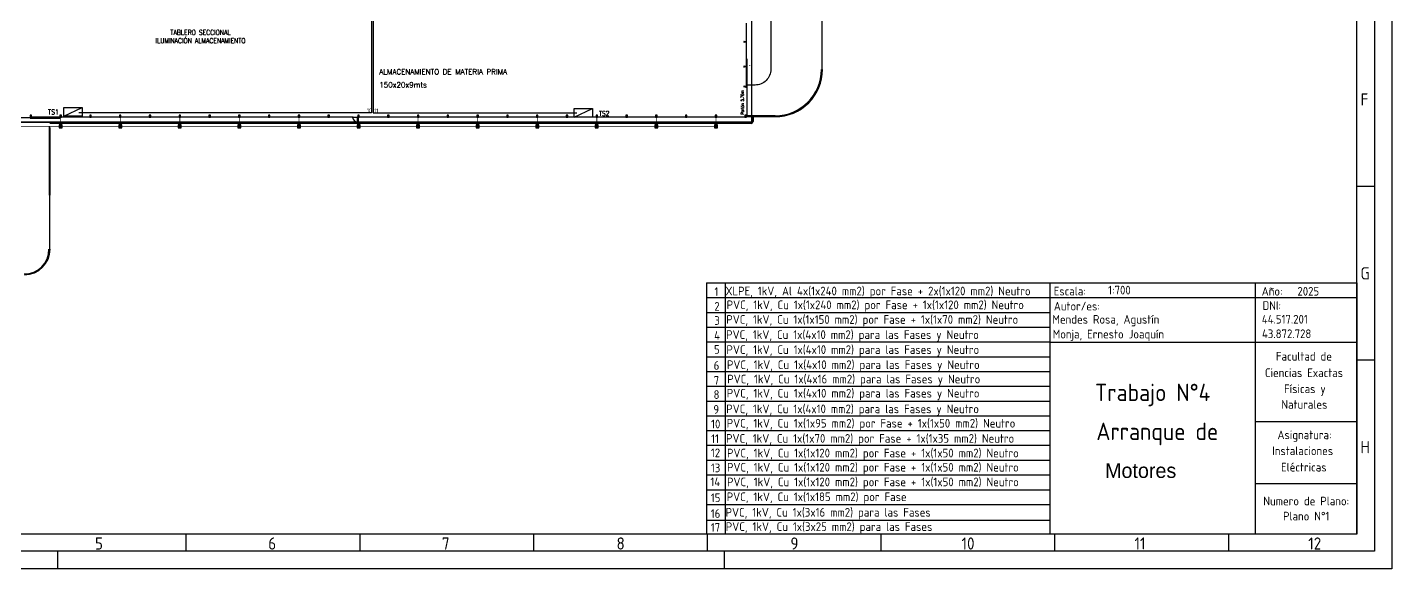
# Model space of a CAD drawing. Header units: millimetres. Extents: x 6770 to 7364, y 89910 to 90330.
# Drawn here: x 6971.3 to 7364, y 89910 to 90065.7 of the extents above; entities that cross this region are included whole.
import ezdxf
from ezdxf.enums import TextEntityAlignment as Align

# ---------------------------------------------------------------- set-up
doc = ezdxf.new("R2010")
doc.units = ezdxf.units.MM
doc.header["$LTSCALE"] = 10
for name, color, linetype in [('025', 1, 'Continuous'), ('035', 5, 'Continuous'), ('05', 6, 'Continuous'), ('07', 7, 'Continuous'), ('A-MUROS', 10, 'Continuous'), ('ELECTRICIDAD', 6, 'Continuous'), ('GRN_10.0mm^2', 3, 'Continuous'), ('TEXTO', 3, 'Continuous')]:
    doc.layers.add(name, color=color, linetype=linetype)
doc.styles.add('ESTILONOR', font='romand.shx')
doc.styles.add('ISO Proportional', font='isocp.shx')
doc.styles.add('MM-TITULO 200', font='romans.shx', dxfattribs={"width": 0.8, "height": 1000})
doc.styles.add('SIMPLEX', font='simplex')

# ---------------------------------------------------------------- blocks, each defined once
blk = doc.blocks.new('DIN_border_a2')
at = {"layer": '035'}
for p, q in [((584, 10), (584, 410)), ((589, 109.96), (584.02, 109.96)), ((589, 59.96), (584.02, 59.96)), ((10, 10), (584, 10)), ((247, 10), (247, 5)), ((297, 10), (297, 5)), ((347, 10), (347, 5)), ((397, 10), (397, 5)), ((447, 10), (447, 5)), ((497, 10), (497, 5)), ((547, 10), (547, 5)), ((210, 5), (210, 0)), ((402, 0), (402, 5))]:
    blk.add_line(p, q, dxfattribs=at)
blk.add_lwpolyline([(0, 420), (594, 420), (594, 0), (0, 0)], close=True, dxfattribs=at)
at = {"layer": '07'}
blk.add_lwpolyline([(5, 415), (589, 415), (589, 5), (5, 5)], close=True, dxfattribs=at)
at = {"layer": '035', "style": 'ISO Proportional'}
for s, p in [('F', (585.02, 133.22)), ('G', (585.02, 83.22)), ('H', (585.02, 33.22)), ('5', (220.84, 5.5)), ('6', (270.69, 5.5)), ('7', (320.67, 5.5)), ('8', (370.92, 5.5)), ('9', (420.96, 5.5)), ('10', (470.22, 5.5)), ('11', (519.99, 5.5)), ('12', (569.99, 5.5))]:
    blk.add_text(s, height=3.5, dxfattribs=at).set_placement(p)
blk = doc.blocks.new('DIN_tblock_a2')
at = {"layer": '035'}
for p, q in [((-187.22, 55.25), (0, 55.25)), ((-187.22, 51), (-88.4, 51)), ((-187.2, 46.75), (-88.4, 46.75)), ((-187.2, 42.5), (-88.4, 42.5)), ((-187.2, 38.25), (-88.4, 38.25)), ((-187.2, 34), (-88.4, 34)), ((-187.2, 29.75), (-88.4, 29.75)), ((-187.2, 25.5), (-88.4, 25.5)), ((-187.2, 21.25), (-88.4, 21.25)), ((-187.2, 17), (-88.4, 17)), ((-29.36, 19.6), (-0.05, 19.6)), ((-187.2, 12.75), (-88.4, 12.75)), ((-187.2, 8.5), (-88.42, 8.5)), ((-187.2, 4.25), (-88.4, 4.25)), ((-29.19, 1.74), (0.09, 1.74)), ((-187.2, -0.06), (-88.4, -0.06)), ((-187.15, -4.31), (-88.35, -4.31)), ((-187.16, -8.79), (-88.36, -8.79))]:
    blk.add_line(p, q, dxfattribs=at)
at = {"layer": '07'}
for p, q in [((-187.2, 59.5), (-187.2, -12.75)), ((-187.2, 59.5), (0, 59.5)), ((-181.86, 59.5), (-181.86, -12.69)), ((-88.4, 59.5), (-88.4, -12.8)), ((-29.29, 59.5), (-29.29, -12.75)), ((0, 59.5), (0, -12.82)), ((-88.4, 42.46), (0, 42.46)), ((-187.2, -12.75), (0, -12.75))]:
    blk.add_line(p, q, dxfattribs=at)
at = {"layer": '025', "style": 'ISO Proportional'}
for s, p in [('1', (-184.9, 55.7)), ('XLPE, 1kV, Al 4x(1x240 mm2) por Fase + 2x(1x120 mm2) Neutro', (-181.73, 55.89)), ('Escala:', (-87.27, 55.86)), ('Año:   2025', (-27.41, 55.82)), ('2', (-184.93, 51.46)), ('PVC, 1kV, Cu 1x(1x240 mm2) por Fase + 1x(1x120 mm2) Neutro', (-181.39, 51.92)), ('Autor/es:', (-87.24, 51.54)), ('DNI:', (-27.17, 51.71)), ('3', (-184.93, 47.4)), ('PVC, 1kV, Cu 1x(1x150 mm2) por Fase + 1x(1x70 mm2) Neutro', (-181.49, 47.7)), ('4', (-184.99, 43.16)), ('PVC, 1kV, Cu 1x(4x10 mm2) para las Fases y Neutro', (-181.53, 43.34)), ('5', (-185.02, 39.09)), ('PVC, 1kV, Cu 1x(4x10 mm2) para las Fases y Neutro', (-181.44, 39.03)), ('Facultad de', (-23.32, 37.11)), ('6', (-185.12, 34.49)), ('PVC, 1kV, Cu 1x(4x10 mm2) para las Fases y Neutro', (-181.3, 34.7)), ('7', (-185.12, 30.16)), ('PVC, 1kV, Cu 1x(4x16 mm2) para las Fases y Neutro', (-181.21, 30.57)), ('Ciencias Exactas', (-26.49, 32.39)), ('8', (-185.15, 26.09)), ('PVC, 1kV, Cu 1x(4x10 mm2) para las Fases y Neutro', (-181.36, 26.49)), ('Físicas y', (-20.98, 27.76)), ('9', (-185.21, 21.82)), ('PVC, 1kV, Cu 1x(4x10 mm2) para las Fases y Neutro', (-181.5, 21.98)), ('Naturales', (-21.76, 23.26)), ('10', (-185.87, 17.64)), ('PVC, 1kV, Cu 1x(1x95 mm2) por Fase + 1x(1x50 mm2) Neutro', (-181.37, 17.85)), ('11', (-185.85, 13.4)), ('PVC, 1kV, Cu 1x(1x70 mm2) por Fase + 1x(1x35 mm2) Neutro', (-181.56, 13.49)), ('Asignatura:', (-22.87, 14.52)), ('12', (-185.92, 9.33)), ('PVC, 1kV, Cu 1x(1x120 mm2) por Fase + 1x(1x50 mm2) Neutro', (-181.29, 9.28)), ('Instalaciones', (-24.37, 9.93)), ('PVC, 1kV, Cu 1x(1x120 mm2) por Fase + 1x(1x50 mm2) Neutro', (-181.29, 5.19)), ('13', (-185.92, 5)), ('Eléctricas', (-21.85, 5.22)), ('14', (-186.07, 1.01)), ('PVC, 1kV, Cu 1x(1x120 mm2) por Fase + 1x(1x50 mm2) Neutro', (-181.28, 0.97)), ('15', (-185.95, -3.57)), ('PVC, 1kV, Cu 1x(1x185 mm2) por Fase', (-181.37, -3.31)), ('Numero de Plano:', (-26.95, -4.52)), ('16', (-185.96, -8.12)), ('PVC, 1kV, Cu 1x(3x16 mm2) para las Fases', (-181.69, -7.77)), ('Plano N°1', (-21.27, -8.87)), ('17', (-185.96, -12.12)), ('PVC, 1kV, Cu 1x(3x25 mm2) para las Fases', (-181.64, -11.89))]:
    blk.add_text(s, height=2.5, dxfattribs=at).set_placement(p)
at = {"layer": '05', "style": 'ISO Proportional'}
blk.add_attdef('NUMERODELTP', text='', height=5, dxfattribs=at).set_placement((-58.83, 23.9), align=Align.MIDDLE)
at = {"layer": '05', "lineweight": 30, "flags": 104}
blk.add_attdef('NOMBREDELTP', text='', height=5, dxfattribs=at).set_placement((-59.58, 16.4), align=Align.TOP_CENTER)
at = {"layer": '05', "style": 'ISO Proportional', "flags": 1}
blk.add_attdef('NOMBREDELTP2', text='', height=5, dxfattribs=at).set_placement((-58.83, 3.9), align=Align.MIDDLE)
blk = doc.blocks.new('COL-METALICA')
for points in [[(0, -0.09), (0.008, -0.09), (0.008, 0.09), (0, 0.09)], [(0.292, 0.003), (0.292, -0.003), (0.008, -0.003), (0.008, 0.003)], [(0.3, -0.09), (0.292, -0.09), (0.292, 0.09), (0.3, 0.09)]]:
    blk.add_lwpolyline(points, close=True)
blk = doc.blocks.new('pta-escape')
for p, q in [((1.03, 0.01), (0.07, 0.01)), ((1.06, -0.13), (1.06, 0))]:
    blk.add_line(p, q)
for points in [[(0, -0.13), (0, -0.14), (0.03, -0.14), (0.03, -0.04), (0.04, -0.04), (0.04, -0.03), (0.03, -0.03), (0.03, 0.01), (0, 0.01), (0, 0)], [(1.06, -0.13), (1.06, -0.14), (1.03, -0.14), (1.03, -0.04), (1.02, -0.04), (1.02, -0.03), (1.03, -0.03), (1.03, 0.01), (1.06, 0.01), (1.06, 0)]]:
    blk.add_lwpolyline(points)
blk.add_lwpolyline([(0.03, -0.03), (0.07, -0.03), (0.07, 0.97), (0.03, 0.97)], close=True)
blk.add_arc((0.03, -0.03), 1, 0, 87.7094)

msp = doc.modelspace()

# ---------------------------------------------------------------- linework, layer by layer
at = {"layer": 'A-MUROS'}
for p, q in [((7200.12, 90052.41), (7199.77, 90244.69)), ((7185.3, 90084.61), (7185.3, 90053.64)), ((7178.31, 90048.57), (7178.31, 90066.92)), ((7178.03, 90048.57), (7178.31, 90048.57)), ((7178.45, 90048.49), (7178.45, 90039.86)), ((6972.17, 90039.72), (6964.03, 90039.72)), ((7186.53, 90040.28), (7178.45, 90040.28)), ((7186.6, 90040.06), (7178.45, 90040.06)), ((7178.45, 90040.06), (7186.6, 90040.06)), ((7179.88, 90040.06), (7179.88, 90038.68)), ((7179.92, 90040.06), (7179.92, 90038.68)), ((7180.21, 90040.06), (7180.21, 90038.68)), ((6962.17, 90038.43), (6977.6, 90038.43)), ((7179.64, 90038.43), (6977.56, 90038.43)), ((7179.64, 90038.39), (6977.6, 90038.39)), ((6977.6, 90037.25), (6977.6, 90017.46)), ((7179.64, 90038.1), (6977.88, 90038.1)), ((6977.88, 90036.92), (6977.88, 90017.46)), ((6981.24, 90037.14), (6980.67, 90037.14)), ((6981.24, 90037.35), (6981.02, 90037.35)), ((6998.38, 90037.14), (6997.81, 90037.14)), ((6998.38, 90037.35), (6998.16, 90037.35)), ((7015.53, 90037.14), (7014.95, 90037.14)), ((7015.53, 90037.35), (7015.3, 90037.35)), ((7032.67, 90037.14), (7032.1, 90037.14)), ((7032.67, 90037.35), (7032.45, 90037.35)), ((7049.81, 90037.14), (7049.24, 90037.14)), ((7049.81, 90037.35), (7049.59, 90037.35)), ((7066.95, 90037.14), (7066.38, 90037.14)), ((7066.95, 90037.35), (7066.73, 90037.35)), ((7084.1, 90037.14), (7083.53, 90037.14)), ((7084.1, 90037.35), (7083.88, 90037.35)), ((7101.24, 90037.14), (7100.67, 90037.14)), ((7101.24, 90037.35), (7101.02, 90037.35)), ((7118.38, 90037.14), (7117.81, 90037.14)), ((7118.38, 90037.35), (7118.16, 90037.35)), ((7135.53, 90037.14), (7134.95, 90037.14)), ((7135.53, 90037.35), (7135.3, 90037.35)), ((7152.67, 90037.14), (7152.1, 90037.14)), ((7152.67, 90037.35), (7152.45, 90037.35)), ((6977.88, 90001.92), (6977.88, 90020.21))]:
    msp.add_line(p, q, dxfattribs=at)
at = {"layer": 'A-MUROS', "linetype": 'Continuous'}
msp.add_line((7179.2, 90054.83), (7179.2, 90054.71), dxfattribs=at)
at = {"layer": 'A-MUROS'}
for points in [[(6962.17, 90070.43), (7179.74, 90070.43), (7179.74, 90038.43), (6962.17, 90038.43)], [(7178.53, 90048.49), (7178.53, 90056.54), (7178.38, 90056.54), (7178.38, 90048.49)], [(6972.17, 90039.86), (6972.6, 90039.86), (6972.6, 90040.43), (6972.17, 90040.43)], [(6972.17, 90039.64), (6980.74, 90039.64), (6980.74, 90039.79), (6972.17, 90039.79)], [(6980.74, 90039.86), (6981.17, 90039.86), (6981.17, 90040.43), (6980.74, 90040.43)], [(6989.31, 90039.86), (6989.74, 90039.86), (6989.74, 90040.43), (6989.31, 90040.43)], [(6997.88, 90039.86), (6998.31, 90039.86), (6998.31, 90040.43), (6997.88, 90040.43)], [(7006.45, 90039.86), (7006.88, 90039.86), (7006.88, 90040.43), (7006.45, 90040.43)], [(7015.03, 90039.86), (7015.45, 90039.86), (7015.45, 90040.43), (7015.03, 90040.43)], [(7023.6, 90039.86), (7024.03, 90039.86), (7024.03, 90040.43), (7023.6, 90040.43)], [(7032.17, 90039.86), (7032.6, 90039.86), (7032.6, 90040.43), (7032.17, 90040.43)], [(7040.74, 90039.86), (7041.17, 90039.86), (7041.17, 90040.43), (7040.74, 90040.43)], [(7049.31, 90039.86), (7049.74, 90039.86), (7049.74, 90040.43), (7049.31, 90040.43)], [(7057.88, 90039.86), (7058.31, 90039.86), (7058.31, 90040.43), (7057.88, 90040.43)], [(7066.45, 90039.86), (7066.88, 90039.86), (7066.88, 90040.43), (7066.45, 90040.43)], [(7075.03, 90039.86), (7075.45, 90039.86), (7075.45, 90040.43), (7075.03, 90040.43)], [(7083.6, 90039.86), (7084.03, 90039.86), (7084.03, 90040.43), (7083.6, 90040.43)], [(7092.17, 90039.86), (7092.6, 90039.86), (7092.6, 90040.43), (7092.17, 90040.43)], [(7100.74, 90039.86), (7101.17, 90039.86), (7101.17, 90040.43), (7100.74, 90040.43)], [(7109.31, 90039.86), (7109.74, 90039.86), (7109.74, 90040.43), (7109.31, 90040.43)], [(7117.88, 90039.86), (7118.31, 90039.86), (7118.31, 90040.43), (7117.88, 90040.43)], [(7126.45, 90039.86), (7126.88, 90039.86), (7126.88, 90040.43), (7126.45, 90040.43)], [(7135.03, 90039.86), (7135.45, 90039.86), (7135.45, 90040.43), (7135.03, 90040.43)], [(7143.6, 90039.86), (7144.03, 90039.86), (7144.03, 90040.43), (7143.6, 90040.43)], [(7152.17, 90039.86), (7152.6, 90039.86), (7152.6, 90040.43), (7152.17, 90040.43)], [(7160.74, 90039.86), (7161.17, 90039.86), (7161.17, 90040.43), (7160.74, 90040.43)], [(7169.31, 90039.86), (7169.74, 90039.86), (7169.74, 90040.43), (7169.31, 90040.43)], [(7177.88, 90039.86), (7178.31, 90039.86), (7178.31, 90040.43), (7177.88, 90040.43)], [(6980.53, 90036.82), (6981.38, 90036.82), (6981.38, 90037.68), (6980.53, 90037.68)], [(6980.67, 90036.96), (6981.24, 90036.96), (6981.24, 90037.53), (6980.67, 90037.53)], [(6997.67, 90036.82), (6998.53, 90036.82), (6998.53, 90037.68), (6997.67, 90037.68)], [(6997.81, 90036.96), (6998.38, 90036.96), (6998.38, 90037.53), (6997.81, 90037.53)], [(7014.81, 90036.82), (7015.67, 90036.82), (7015.67, 90037.68), (7014.81, 90037.68)], [(7014.95, 90036.96), (7015.53, 90036.96), (7015.53, 90037.53), (7014.95, 90037.53)], [(7031.95, 90036.82), (7032.81, 90036.82), (7032.81, 90037.68), (7031.95, 90037.68)], [(7032.1, 90036.96), (7032.67, 90036.96), (7032.67, 90037.53), (7032.1, 90037.53)], [(7049.1, 90036.82), (7049.95, 90036.82), (7049.95, 90037.68), (7049.1, 90037.68)], [(7049.24, 90036.96), (7049.81, 90036.96), (7049.81, 90037.53), (7049.24, 90037.53)], [(7066.24, 90036.82), (7067.1, 90036.82), (7067.1, 90037.68), (7066.24, 90037.68)], [(7066.38, 90036.96), (7066.95, 90036.96), (7066.95, 90037.53), (7066.38, 90037.53)], [(7083.38, 90036.82), (7084.24, 90036.82), (7084.24, 90037.68), (7083.38, 90037.68)], [(7083.53, 90036.96), (7084.1, 90036.96), (7084.1, 90037.53), (7083.53, 90037.53)], [(7100.53, 90036.82), (7101.38, 90036.82), (7101.38, 90037.68), (7100.53, 90037.68)], [(7100.67, 90036.96), (7101.24, 90036.96), (7101.24, 90037.53), (7100.67, 90037.53)], [(7117.67, 90036.82), (7118.53, 90036.82), (7118.53, 90037.68), (7117.67, 90037.68)], [(7117.81, 90036.96), (7118.38, 90036.96), (7118.38, 90037.53), (7117.81, 90037.53)], [(7134.81, 90036.82), (7135.67, 90036.82), (7135.67, 90037.68), (7134.81, 90037.68)], [(7134.95, 90036.96), (7135.53, 90036.96), (7135.53, 90037.53), (7134.95, 90037.53)], [(7151.95, 90036.82), (7152.81, 90036.82), (7152.81, 90037.68), (7151.95, 90037.68)], [(7152.1, 90036.96), (7152.67, 90036.96), (7152.67, 90037.53), (7152.1, 90037.53)], [(7169.1, 90036.82), (7169.95, 90036.82), (7169.95, 90037.68), (7169.1, 90037.68)], [(7169.24, 90036.96), (7169.81, 90036.96), (7169.81, 90037.53), (7169.24, 90037.53)]]:
    msp.add_lwpolyline(points, close=True, dxfattribs=at)
msp.add_lwpolyline([(7185.3, 90068.78), (7185.3, 90053.64, -0.414214), (7180.8, 90049.14), (7178.45, 90049.14)], format="xyb", dxfattribs=at)
for points in [[(6980.74, 90039.86), (6972.6, 90039.86)], [(6989.31, 90039.86), (6981.17, 90039.86)], [(6997.88, 90039.86), (6989.74, 90039.86)], [(7006.45, 90039.86), (6998.31, 90039.86)], [(7015.03, 90039.86), (7006.88, 90039.86)], [(7023.6, 90039.86), (7015.45, 90039.86)], [(7032.17, 90039.86), (7024.03, 90039.86)], [(7040.74, 90039.86), (7032.6, 90039.86)], [(7049.31, 90039.86), (7041.17, 90039.86)], [(7057.88, 90039.86), (7049.74, 90039.86)], [(7064.94, 90039.86), (7058.31, 90039.86)], [(7075.03, 90039.86), (7066.88, 90039.86)], [(7083.6, 90039.86), (7075.45, 90039.86)], [(7092.17, 90039.86), (7084.03, 90039.86)], [(7100.74, 90039.86), (7092.6, 90039.86)], [(7109.31, 90039.86), (7101.17, 90039.86)], [(7117.88, 90039.86), (7109.74, 90039.86)], [(7126.45, 90039.86), (7118.31, 90039.86)], [(7135.03, 90039.86), (7126.88, 90039.86)], [(7143.6, 90039.86), (7135.45, 90039.86)], [(7152.17, 90039.86), (7144.03, 90039.86)], [(7160.74, 90039.86), (7152.6, 90039.86)], [(7169.31, 90039.86), (7161.17, 90039.86)], [(7177.88, 90039.86), (7169.74, 90039.86)]]:
    msp.add_lwpolyline(points, dxfattribs=at)
at = {"layer": 'A-MUROS', "const_width": 0.0214}
for points in [[(6981.06, 90039.75, 1), (6980.85, 90039.75, 1)], [(6998.2, 90039.75, 1), (6997.99, 90039.75, 1)], [(7015.35, 90039.75, 1), (7015.13, 90039.75, 1)], [(7032.49, 90039.75, 1), (7032.28, 90039.75, 1)], [(7049.63, 90039.75, 1), (7049.42, 90039.75, 1)], [(7066.78, 90039.75, 1), (7066.56, 90039.75, 1)], [(7083.92, 90039.75, 1), (7083.7, 90039.75, 1)], [(7101.06, 90039.75, 1), (7100.85, 90039.75, 1)], [(7118.2, 90039.75, 1), (7117.99, 90039.75, 1)], [(7135.35, 90039.75, 1), (7135.13, 90039.75, 1)], [(7152.49, 90039.75, 1), (7152.28, 90039.75, 1)], [(7169.63, 90039.75, 1), (7169.42, 90039.75, 1)]]:
    msp.add_lwpolyline(points, format="xyb", close=True, dxfattribs=at)
at = {"layer": 'A-MUROS', "const_width": 0.214}
for points in [[(6980.95, 90039.64), (6980.95, 90037.53)], [(6998.1, 90039.64), (6998.1, 90037.53)], [(7015.24, 90039.64), (7015.24, 90037.53)], [(7032.38, 90039.64), (7032.38, 90037.53)], [(7049.53, 90039.64), (7049.53, 90037.53)], [(7066.67, 90039.64), (7066.67, 90037.53)], [(7083.81, 90039.64), (7083.81, 90037.53)], [(7100.95, 90039.64), (7100.95, 90037.53)], [(7118.1, 90039.64), (7118.1, 90037.53)], [(7135.24, 90039.64), (7135.24, 90037.53)], [(7152.38, 90039.64), (7152.38, 90037.53)], [(7169.53, 90039.64), (7169.53, 90037.53)], [(6980.67, 90037.25), (6964.1, 90037.25)], [(6997.67, 90037.25), (6981.24, 90037.25)], [(7014.95, 90037.25), (6998.53, 90037.25)], [(7032.1, 90037.25), (7015.53, 90037.25)], [(7049.24, 90037.25), (7032.67, 90037.25)], [(7066.38, 90037.25), (7049.81, 90037.25)], [(7083.53, 90037.25), (7066.95, 90037.25)], [(7100.67, 90037.25), (7084.1, 90037.25)], [(7117.81, 90037.25), (7101.24, 90037.25)], [(7134.95, 90037.25), (7118.38, 90037.25)], [(7152.1, 90037.25), (7135.53, 90037.25)], [(7169.24, 90037.25), (7152.67, 90037.25)]]:
    msp.add_lwpolyline(points, dxfattribs=at)
at = {"layer": 'A-MUROS'}
for centre, radius, start, end in [((7186.53, 90053.64), 13.36, 270, 0), ((7186.67, 90053.56), 13.5, 269.6995, 0.3005), ((6980.67, 90037.53), 0.179, 270, 0), ((6980.67, 90037.53), 0.393, 332.9643, 0), ((6997.81, 90037.53), 0.179, 270, 0), ((6997.81, 90037.53), 0.393, 332.9643, 0), ((7014.95, 90037.53), 0.179, 270, 0), ((7014.95, 90037.53), 0.393, 332.9643, 0), ((7032.1, 90037.53), 0.179, 270, 0), ((7032.1, 90037.53), 0.393, 332.9643, 0), ((7049.24, 90037.53), 0.179, 270, 0), ((7049.24, 90037.53), 0.393, 332.9643, 0), ((7066.38, 90037.53), 0.179, 270, 0), ((7066.38, 90037.53), 0.393, 332.9643, 0), ((7083.53, 90037.53), 0.179, 270, 0), ((7083.53, 90037.53), 0.393, 332.9643, 0), ((7100.67, 90037.53), 0.179, 270, 0), ((7100.67, 90037.53), 0.393, 332.9643, 0), ((7117.81, 90037.53), 0.179, 270, 0), ((7117.81, 90037.53), 0.393, 332.9643, 0), ((7134.95, 90037.53), 0.179, 270, 0), ((7134.95, 90037.53), 0.393, 332.9643, 0), ((7152.1, 90037.53), 0.179, 270, 0), ((7152.1, 90037.53), 0.393, 332.9643, 0), ((7169.24, 90037.53), 0.179, 270, 0), ((7169.24, 90037.53), 0.393, 270, 0), ((7179.64, 90038.68), 0.286, 270, 0), ((7179.64, 90038.68), 0.571, 270, 0), ((7179.64, 90038.68), 0.246, 269.999, 0.001), ((6970.45, 90001.92), 7.14, 270, 0), ((6970.53, 90001.92), 7.36, 270, 0)]:
    msp.add_arc(centre, radius, start, end, dxfattribs=at)
at = {"layer": 'ELECTRICIDAD'}
for p, q in [((6981.9, 90040.21), (6987.18, 90042.7)), ((7128.68, 90039.94), (7133.96, 90042.43))]:
    msp.add_line(p, q, dxfattribs=at)
for points in [[(6981.9, 90042.7), (6987.18, 90042.7), (6987.18, 90040.21), (6981.9, 90040.21)], [(7128.68, 90042.43), (7133.96, 90042.43), (7133.96, 90039.94), (7128.68, 90039.94)]]:
    msp.add_lwpolyline(points, close=True, dxfattribs=at)
at = {"layer": 'TEXTO', "linetype": 'ByBlock'}
for p, q in [((7070.44, 90205.39), (7070.44, 90041.11)), ((7070.44, 90041.11), (6986.15, 90041.11))]:
    msp.add_line(p, q, dxfattribs=at)
at = {"layer": 'TEXTO', "color": 152, "linetype": 'ByBlock', "true_color": 0x2776bb}
for p, q in [((7070.91, 90205.41), (7070.91, 90041.12)), ((7070.91, 90041.12), (7129.49, 90041.12))]:
    msp.add_line(p, q, dxfattribs=at)

# ---------------------------------------------------------------- block references
msp.add_blockref('DIN_border_a2', (6770, 89910))
ref = msp.add_blockref('DIN_tblock_a2', (7354, 89932.74))
ref.add_attrib('MAßSTAB', '1:700', (7282.39, 89988.89), dxfattribs={"layer": '025', "height": 2.5, "style": 'ISO Proportional'})
ref.add_attrib('BENENNUNG', 'Trabajo N°4', dxfattribs={"layer": '05', "height": 5, "style": 'ISO Proportional'}).set_placement((7295.21, 89959.96), align=Align.MIDDLE)
ref.add_attrib('NAME', 'Mendes Rosa, Agustín', (7266.34, 89980.48), dxfattribs={"layer": '025', "height": 2.5, "style": 'ISO Proportional'})
ref.add_attrib('NAME', 'Monja, Ernesto Joaquín', (7266.43, 89976.24), dxfattribs={"layer": '025', "height": 2.5, "style": 'ISO Proportional'})
ref.add_attrib('BEARBEIT.', '43.872.728', (7326.67, 89976.34), dxfattribs={"layer": '025', "height": 2.5, "style": 'ISO Proportional'})
ref.add_attrib('GEPRÜFT', '44.517.201', (7326.62, 89980.51), dxfattribs={"layer": '025', "height": 2.5, "style": 'ISO Proportional'})
ref.add_attrib('ZEICHNUNGSNUMMER', 'Arranque de', dxfattribs={"layer": '05', "height": 5, "style": 'ISO Proportional'}).set_placement((7296.55, 89948.76), align=Align.MIDDLE)
at = {"layer": 'A-MUROS', "xscale": -1.428571428571429, "yscale": 1.428571428571429, "zscale": 1.428571428571429}
for p in [(7178.03, 90061.57), (7178.03, 90054.43), (7178.03, 90048.7)]:
    msp.add_blockref('COL-METALICA', p, dxfattribs=at)
at = {"layer": 'A-MUROS', "xscale": 1.428571428571429, "yscale": 1.428571428571429, "zscale": 1.428571428571429, "rotation": 180}
msp.add_blockref('pta-escape', (7066.45, 90039.86), dxfattribs=at)

# ---------------------------------------------------------------- texts
at = {"layer": 'A-MUROS', "linetype": 'Continuous', "style": 'SIMPLEX', "width": 0.7}
msp.add_text('Portón 5.70m', height=0.8685, rotation=90, dxfattribs=at).set_placement((7177.56, 90040.63))
at = {"layer": 'GRN_10.0mm^2', "insert": (7281.51, 89940.35), "char_height": 4.2426, "attachment_point": 1}
msp.add_mtext('{\\C6;Motores}', dxfattribs=at)
at = {"layer": 'TEXTO', "style": 'ESTILONOR'}
for s, p in [('ALMACENAMIENTO DE MATERIA PRIMA', (7072.64, 90052.21)), ('150x20x9mts', (7072.64, 90048.45))]:
    msp.add_text(s, height=1.5, dxfattribs=at).set_placement(p)
at = {"layer": 'TEXTO', "color": 3, "linetype": 'ByBlock', "style": 'ISO Proportional'}
msp.add_text('10', height=1.178, dxfattribs=at).set_placement((7069.02, 90041.22))
at = {"layer": 'TEXTO', "color": 4, "linetype": 'ByBlock', "style": 'ISO Proportional'}
msp.add_text('11', height=1.178, dxfattribs=at).set_placement((7071.13, 90041.2))
at = {"layer": 'TEXTO', "attachment_point": 1, "style": 'MM-TITULO 200'}
for s, width, insert, char_height in [('\\pxqc;TABLERO SECCIONAL ILUMINACIÓN ALMACENAMIENTO', 26.3456, (7008.03, 90064.98), 1.4286), ('\\pxqc;TS1', 8.5714, (6974.58, 90042.12), 1.429), ('\\pxqc;TS2', 8.5714, (7133.08, 90041.66), 1.429)]:
    msp.add_mtext_dynamic_manual_height_columns(s, width=width, gutter_width=7.14, heights=[0], dxfattribs=dict(at, insert=insert, char_height=char_height))

doc.saveas('drawing.dxf')
